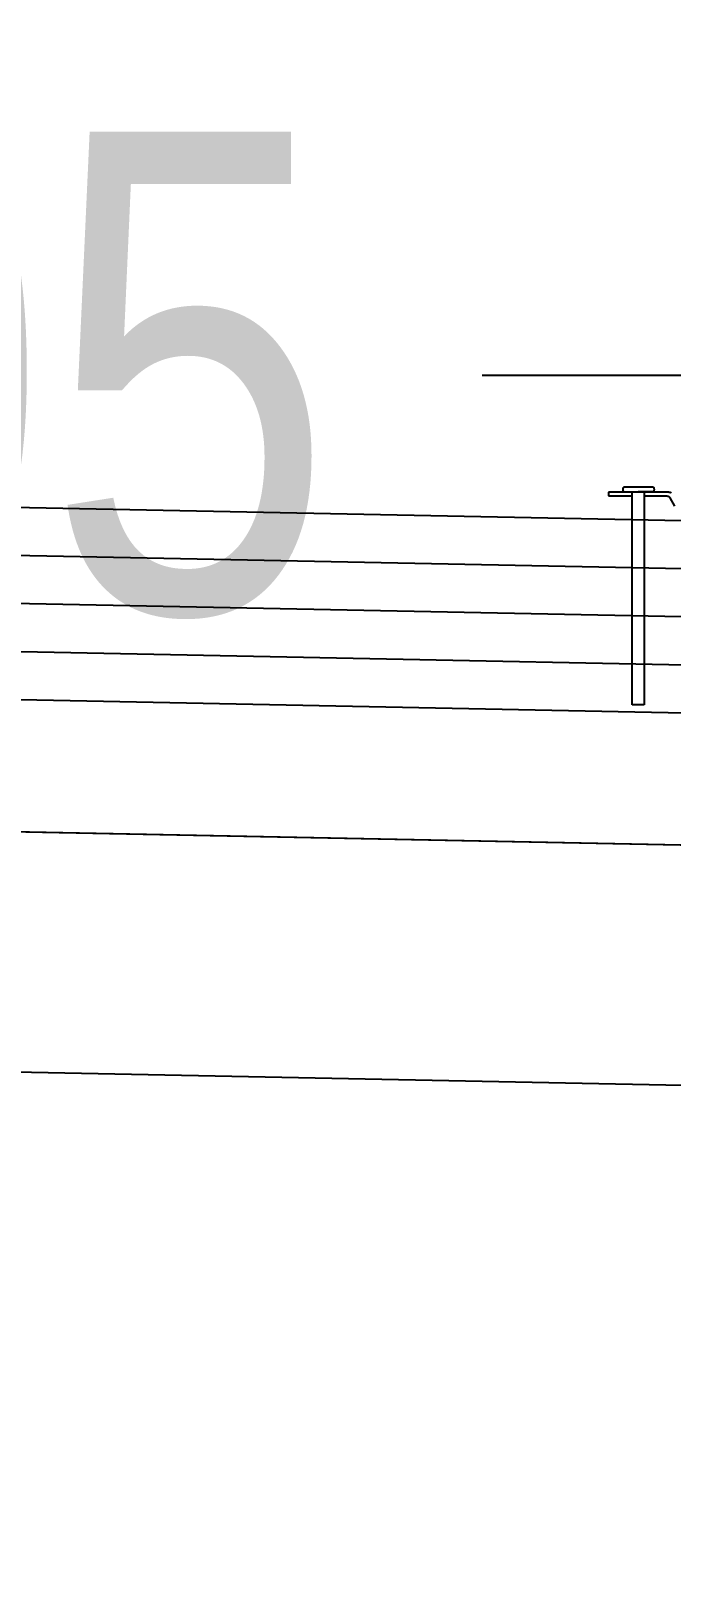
# Model space of a CAD drawing. Header units: centimetres. Extents: x 26569 to 160723, y -3143 to 14565.
# Drawn here: x 92629.9 to 92656.5, y -816 to -751.7 of the extents above; entities that cross this region are included whole.
import ezdxf

# ---------------------------------------------------------------- set-up
doc = ezdxf.new("R2010")
doc.units = ezdxf.units.CM
doc.header["$LTSCALE"] = 100
for name, color, linetype in [('A-ANNO-DIMS', 187, 'Continuous'), ('A-ELEV-01', 255, 'Continuous'), ('A-WALL-INSL', 249, 'Continuous'), ('A-WALL-SNWPNL', 200, 'Continuous'), ('K_TRAPEZ ÇATI', 114, 'Continuous'), ('M-PIPE', 235, 'Continuous')]:
    doc.layers.add(name, color=color, linetype=linetype)
doc.styles.add('Fields_100', font='act_simplex.shx', dxfattribs={"width": 0.8, "height": 20})
doc.linetypes.add('BATTING', pattern='A,0.00254,-2.54,[134,ltypeshp.shx,S=2.54,R=0,X=-2.54,Y=0],-5.08,[134,ltypeshp.shx,S=2.54,R=180,X=2.54,Y=0],-2.54', length=10.16254)
doc.dimstyles.new('FIELDS_100', dxfattribs={"dimscale": 0, "dimtxt": 20, "dimasz": 5, "dimexe": 5, "dimexo": 5, "dimgap": 5, "dimtad": 0, "dimdec": 0, "dimzin": 0, "dimdsep": 46, "dimtxsty": 'Fields_100', "dimblk": 'DOT', "dimcen": 0.09, "dimclrt": 50, "dimadec": 0, "dimazin": 0, "dimtfac": 1, "dimtdec": 0, "dimtix": 1, "dimtofl": 0, "dimtmove": 1, "dimatfit": 3, "dimfxl": 5, "dimfxlon": 1, "dimtolj": 1, "dimtzin": 0, "dimarcsym": 0})

# ---------------------------------------------------------------- blocks, each defined once
blk = doc.blocks.new('SYPHONKES')
at = {"linetype": 'ByBlock', "lineweight": -2}
for points in [[(20.445, 13.196), (20.642, 13.536)], [(20.688, 13.776), (20.682, 13.775), (20.677, 13.775), (20.672, 13.775), (20.666, 13.774), (20.661, 13.773), (20.656, 13.772), (20.65, 13.771), (20.645, 13.77), (20.64, 13.768), (20.635, 13.767), (20.63, 13.765), (20.625, 13.763), (20.62, 13.76), (20.615, 13.758), (20.61, 13.755), (20.606, 13.753), (20.601, 13.75), (20.596, 13.747)], [(20.78, 13.616), (20.775, 13.615), (20.769, 13.615), (20.764, 13.615), (20.759, 13.614), (20.753, 13.613), (20.748, 13.612), (20.743, 13.611), (20.738, 13.61), (20.732, 13.608), (20.727, 13.607), (20.722, 13.605), (20.717, 13.603), (20.712, 13.6), (20.707, 13.598), (20.703, 13.595), (20.698, 13.593), (20.693, 13.59), (20.689, 13.587), (20.684, 13.584), (20.68, 13.58), (20.676, 13.577), (20.672, 13.573), (20.668, 13.57), (20.664, 13.566), (20.661, 13.562), (20.657, 13.558), (20.654, 13.554), (20.65, 13.549), (20.647, 13.545), (20.644, 13.54), (20.642, 13.536)], [(20.688, 13.776), (23.196, 13.776)], [(21.716, 13.616), (20.78, 13.616)], [(21.33, 13.986), (21.326, 13.977), (21.323, 13.969), (21.321, 13.96), (21.318, 13.952), (21.316, 13.943), (21.314, 13.934), (21.313, 13.926), (21.311, 13.917), (21.311, 13.908), (21.31, 13.899), (21.31, 13.89), (21.31, 13.881), (21.31, 13.872), (21.311, 13.863), (21.311, 13.854), (21.313, 13.846), (21.314, 13.837), (21.316, 13.828), (21.318, 13.819), (21.321, 13.811), (21.323, 13.802), (21.326, 13.794), (21.33, 13.786)], [(21.33, 13.986), (22.574, 13.986)], [(21.33, 13.786), (21.966, 13.786)], [(21.716, 13.776), (21.716, 4.917)], [(22.574, 13.786), (21.966, 13.786)], [(22.216, 4.917), (22.216, 13.776)], [(23.196, 13.616), (22.216, 13.616)], [(22.571, 13.786), (22.574, 13.794), (22.577, 13.802), (22.58, 13.811), (22.582, 13.819), (22.584, 13.828), (22.586, 13.837), (22.588, 13.846), (22.589, 13.854), (22.59, 13.863), (22.591, 13.872), (22.591, 13.881), (22.591, 13.89), (22.591, 13.899), (22.59, 13.908), (22.589, 13.917), (22.588, 13.926), (22.586, 13.934), (22.584, 13.943), (22.582, 13.952), (22.58, 13.96), (22.577, 13.969), (22.574, 13.977), (22.571, 13.986)], [(22.574, 13.786), (22.577, 13.794), (22.58, 13.802), (22.583, 13.811), (22.585, 13.819), (22.587, 13.828), (22.589, 13.837), (22.591, 13.846), (22.592, 13.854), (22.593, 13.863), (22.593, 13.872), (22.594, 13.881), (22.594, 13.89), (22.593, 13.899), (22.593, 13.908), (22.592, 13.917), (22.591, 13.926), (22.589, 13.934), (22.587, 13.943), (22.585, 13.952), (22.583, 13.96), (22.58, 13.969), (22.577, 13.977), (22.574, 13.986)], [(23.196, 13.776), (23.196, 13.616)], [(21.716, 4.917), (22.216, 4.917)]]:
    blk.add_lwpolyline(points, dxfattribs=at)
blk = doc.blocks.new('A$Ccc9a2781')
at = {"xscale": 10, "yscale": 10, "zscale": 10}
blk.add_blockref('SYPHONKES', (747.5, 1045.77, -5331.08), dxfattribs=at)
blk = doc.blocks.new('_Dot')
at = {"color": 0, "linetype": 'ByBlock', "lineweight": -2}
blk.add_line((-0.5, 0), (-1, 0), dxfattribs=at)
at = {"color": 0, "linetype": 'ByBlock', "const_width": 0.5}
blk.add_lwpolyline([(-0.25, 0, 1), (0.25, 0, 1)], format="xyb", close=True, dxfattribs=at)
blk = doc.blocks.new('*D909')
at = {"layer": 'A-ANNO-DIMS', "color": 0, "lineweight": -2, "transparency": 16777216}
for p, q in [((92572.076, -742.995), (92572.076, -732.995)), ((92864.611, -742.995), (92864.611, -732.995)), ((92577.076, -737.995), (92692.772, -737.995)), ((92859.611, -737.995), (92743.915, -737.995))]:
    blk.add_line(p, q, dxfattribs=at)
at = {"layer": 'DEFPOINTS', "color": 0, "transparency": 16777216}
for p in [(92864.611, -737.995), (92572.076, -776.42), (92864.611, -782.271)]:
    blk.add_point(p, dxfattribs=at)
at = {"layer": 'A-ANNO-DIMS', "color": 0, "lineweight": -2, "transparency": 16777216, "xscale": 5, "yscale": 5, "zscale": 5, "rotation": 180}
blk.add_blockref('_Dot', (92572.076, -737.995), dxfattribs=at)
at = {"layer": 'A-ANNO-DIMS', "color": 0, "lineweight": -2, "transparency": 16777216, "xscale": 5, "yscale": 5, "zscale": 5}
blk.add_blockref('_Dot', (92864.611, -737.995), dxfattribs=at)
at = {"layer": 'A-ANNO-DIMS', "color": 50, "transparency": 16777216, "insert": (92718.343, -737.995), "char_height": 20, "attachment_point": 5, "style": 'Fields_100'}
blk.add_mtext('\\A1;293', dxfattribs=at)
blk = doc.blocks.new('*D910')
at = {"layer": 'A-ANNO-DIMS', "color": 0, "lineweight": -2, "transparency": 16777216}
for p, q in [((92572.076, -771.078), (92572.076, -761.078)), ((92677.076, -770.397), (92677.076, -761.078)), ((92577.076, -766.078), (92600.528, -766.078)), ((92672.076, -766.078), (92648.623, -766.078))]:
    blk.add_line(p, q, dxfattribs=at)
at = {"layer": 'DEFPOINTS', "color": 0, "transparency": 16777216}
for p in [(92677.076, -766.078), (92677.076, -775.397), (92572.076, -776.42)]:
    blk.add_point(p, dxfattribs=at)
at = {"layer": 'A-ANNO-DIMS', "color": 0, "lineweight": -2, "transparency": 16777216, "xscale": 5, "yscale": 5, "zscale": 5, "rotation": 180}
blk.add_blockref('_Dot', (92572.076, -766.078), dxfattribs=at)
at = {"layer": 'A-ANNO-DIMS', "color": 0, "lineweight": -2, "transparency": 16777216, "xscale": 5, "yscale": 5, "zscale": 5}
blk.add_blockref('_Dot', (92677.076, -766.078), dxfattribs=at)
at = {"layer": 'A-ANNO-DIMS', "color": 50, "transparency": 16777216, "insert": (92624.576, -766.078), "char_height": 20, "attachment_point": 5, "style": 'Fields_100'}
blk.add_mtext('\\A1;105', dxfattribs=at)
blk = doc.blocks.new('*D914')
at = {"layer": 'A-ANNO-DIMS', "color": 0, "lineweight": -2}
for p, q in [((92533.996, -778.602), (92523.996, -778.602)), ((92528.996, -783.602), (92528.996, -1203.232)), ((92528.996, -1674.006), (92528.996, -1254.375)), ((92533.996, -1679.006), (92523.996, -1679.006))]:
    blk.add_line(p, q, dxfattribs=at)
at = {"layer": 'DEFPOINTS', "color": 0}
for p in [(92672.985, -778.602), (92528.996, -1679.006), (92672.985, -1679.006)]:
    blk.add_point(p, dxfattribs=at)
at = {"layer": 'A-ANNO-DIMS', "color": 0, "lineweight": -2, "xscale": 5, "yscale": 5, "zscale": 5}
for p, rotation in [((92528.996, -778.602), 90), ((92528.996, -1679.006), 270)]:
    blk.add_blockref('_Dot', p, dxfattribs=dict(at, rotation=rotation))
at = {"layer": 'A-ANNO-DIMS', "color": 50, "insert": (92528.996, -1228.804), "char_height": 20, "attachment_point": 5, "rotation": 90, "style": 'Fields_100'}
blk.add_mtext('\\A1;900', dxfattribs=at)

msp = doc.modelspace()

# ---------------------------------------------------------------- linework, layer by layer
at = {"layer": 'A-ELEV-01'}
for points in [[(92578.716, -784.054), (92677.076, -786.021)], [(92578.516, -794.052), (92677.076, -796.023)]]:
    msp.add_lwpolyline(points, dxfattribs=at)
at = {"layer": 'A-WALL-INSL'}
for points in [[(92572.076, -770.419), (92677.076, -772.519)], [(92572.076, -774.419), (92677.076, -776.519)]]:
    msp.add_lwpolyline(points, dxfattribs=at)
at = {"layer": 'A-WALL-INSL', "linetype": 'BATTING', "ltscale": 0.002}
for points in [[(92572.076, -772.419), (92677.116, -774.52)], [(92572.076, -776.42), (92677.115, -778.521)]]:
    msp.add_lwpolyline(points, dxfattribs=at)
at = {"layer": 'A-WALL-SNWPNL', "ltscale": 100}
msp.add_lwpolyline([(92572.076, -778.42), (92677.075, -780.52)], dxfattribs=at)
at = {"layer": 'K_TRAPEZ ÇATI', "ltscale": 100}
msp.add_lwpolyline([(92572.076, -783.921), (92677.075, -786.021)], dxfattribs=at)

# ---------------------------------------------------------------- block references
at = {"layer": 'M-PIPE', "lineweight": 35, "xscale": -0.1, "yscale": 0.1, "zscale": 0.1}
msp.add_blockref('A$Ccc9a2781', (92751.826, -889.286, 533.108), dxfattribs=at)

# ---------------------------------------------------------------- dimensions: what is measured, and where the dimension line sits
at = {"layer": 'A-ANNO-DIMS'}
for base, p2, picture, middle in [((92864.611, -737.995), (92864.611, -782.271), '*D909', (92718.343, -737.995)), ((92677.076, -766.078), (92677.076, -775.397), '*D910', (92624.576, -766.078))]:
    dim = msp.add_linear_dim(base=base, p1=(92572.076, -776.42), p2=p2, dimstyle='FIELDS_100', override={"dimscale": 1}, dxfattribs=at)
    dim.commit()
    dim.dimension.update_dxf_attribs({"geometry": picture, "text_midpoint": middle})
dim = msp.add_linear_dim(base=(92528.996, -1679.006), p1=(92672.985, -778.602), p2=(92672.985, -1679.006), angle=90, dimstyle='FIELDS_100', override={"dimscale": 1}, dxfattribs=at)
dim.commit()
dim.dimension.update_dxf_attribs({"geometry": '*D914', "text_midpoint": (92528.996, -1228.804)})

doc.saveas('drawing.dxf')
